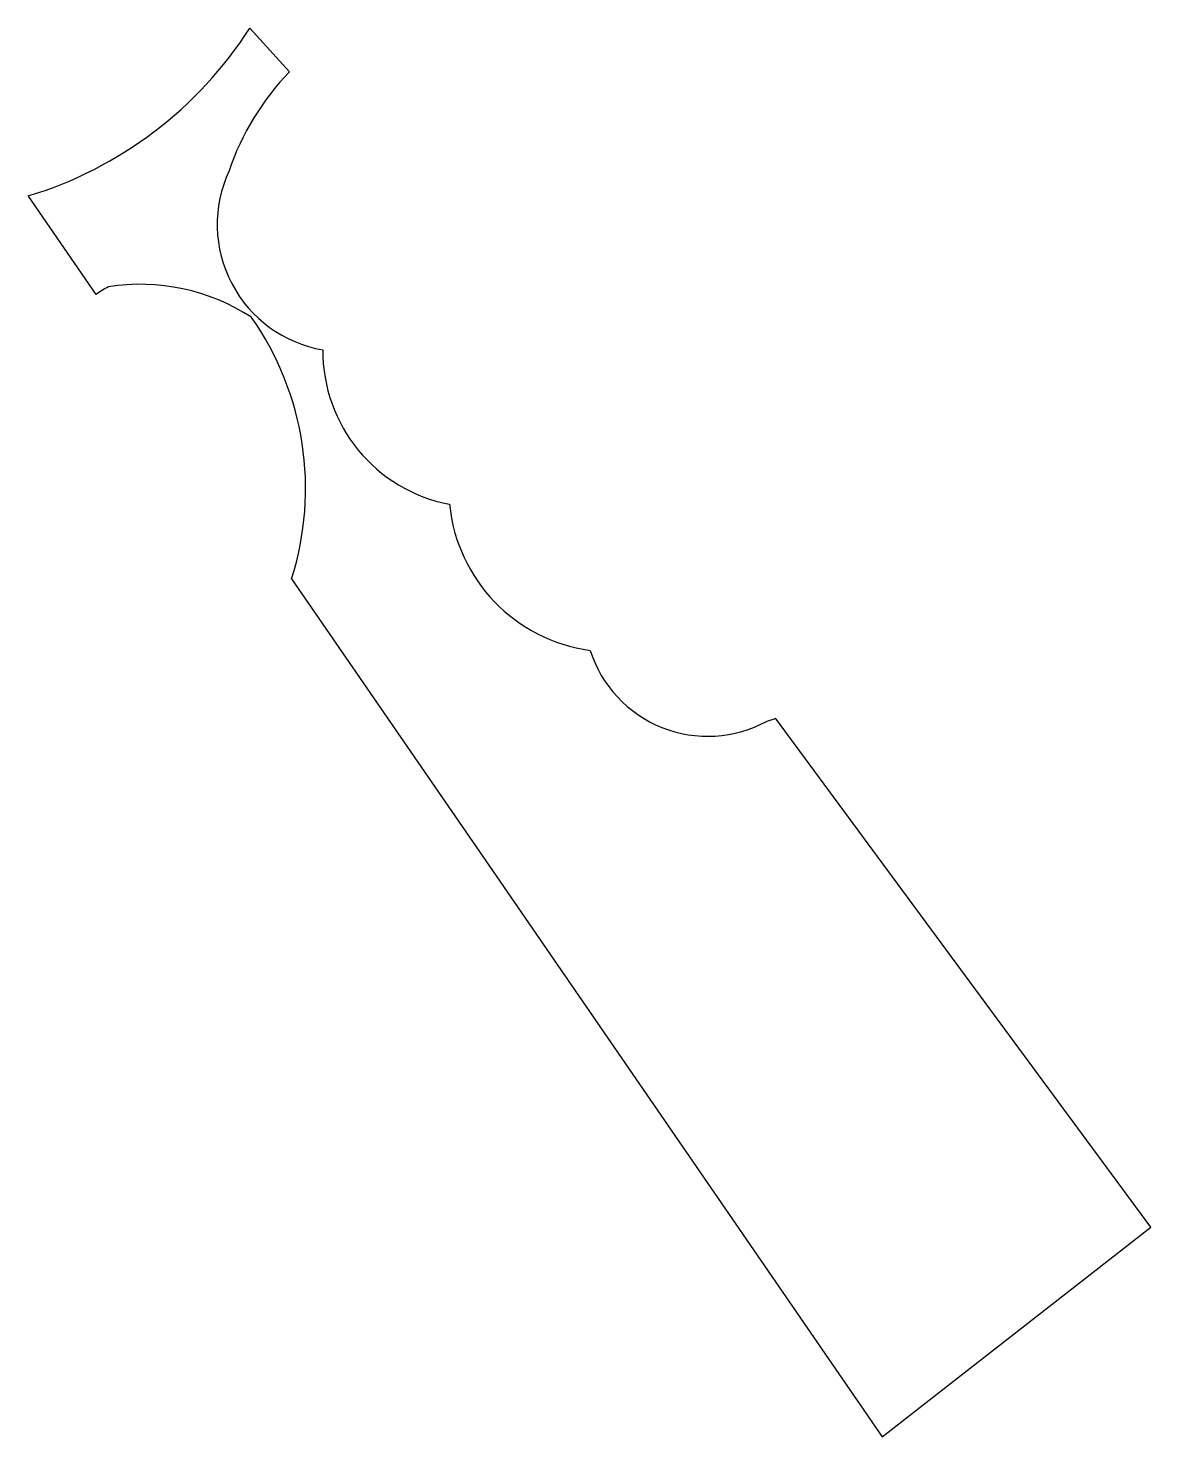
# Model space of a CAD drawing. Header units: millimetres. Extents: x 59.9 to 70.4, y 17.2 to 30.5.
import ezdxf

# ---------------------------------------------------------------- set-up
doc = ezdxf.new("R2010")
doc.units = ezdxf.units.MM
doc.layers.add('grabado linea medio', color=3, linetype='Continuous', true_color=0x00ff00)

msp = doc.modelspace()

# ---------------------------------------------------------------- linework, layer by layer
at = {"layer": 'grabado linea medio'}
for p, q in [((62.313, 30.056), (61.939, 30.466)), ((59.854, 28.887), (60.491, 27.962)), ((62.333, 25.287), (64.195, 22.583)), ((70.417, 19.186), (66.884, 23.975)), ((64.195, 22.583), (67.89, 17.215)), ((67.89, 17.215), (70.417, 19.186))]:
    msp.add_line(p, q, dxfattribs=at)
for centre, radius, start, end in [((58.758, 32.5), 3.775, 286.8699, 327.4022), ((64.127, 28.309), 2.519, 136.0767, 161.0997), ((62.83, 28.619), 1.197, 155.0184, 260.2077), ((61.559, 26.334), 1.947, 119.2088, 123.2629), ((60.906, 26.128), 1.929, 57.0214, 98.8704), ((59.661, 26.136), 2.803, 342.3767, 35.0473), ((64.095, 27.43), 1.469, 179.6358, 259.1655), ((65.353, 26.14), 1.542, 185.6816, 262.115), ((66.248, 24.966), 1.161, 197.7116, 298.7017), ((66.702, 24.372), 0.437, 283.7183, 294.679)]:
    msp.add_arc(centre, radius, start, end, dxfattribs=at)

doc.saveas('drawing.dxf')
